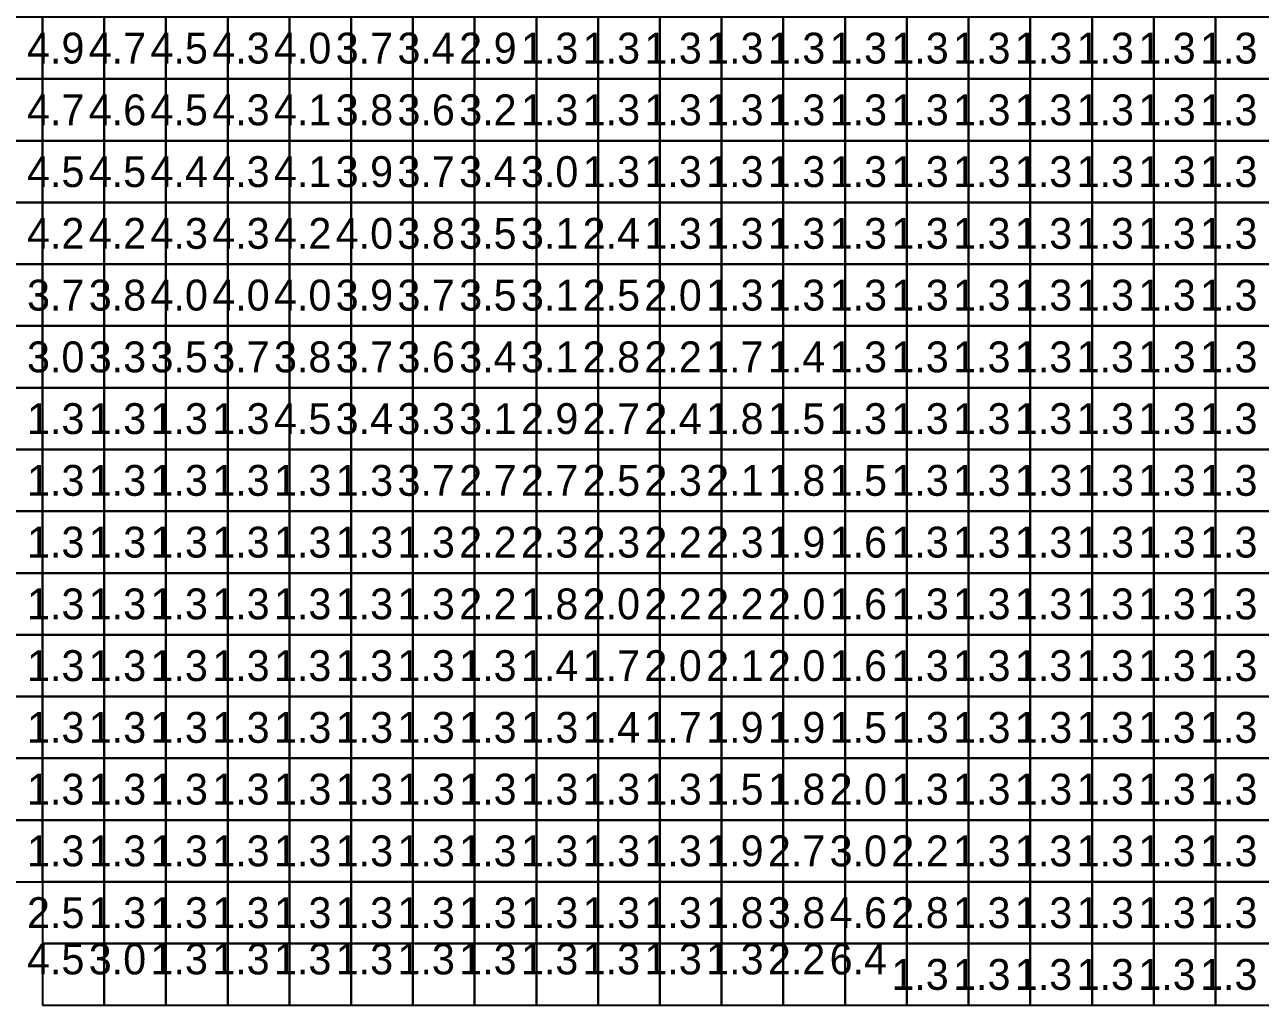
# Model space of a CAD drawing. Header units: metres. Extents: x -0.2 to 36.1, y -0.2 to 14.2.
# Drawn here: x 6.093 to 10.095, y -0.2 to 2.976 of the extents above; entities that cross this region are included whole.
import ezdxf

# ---------------------------------------------------------------- set-up
doc = ezdxf.new("R2010")
doc.units = ezdxf.units.M

msp = doc.modelspace()

# ---------------------------------------------------------------- linework, layer by layer
for points in [[(5.95, 2.8), (6.15, 2.8), (6.15, 3), (5.95, 3)], [(6.15, 2.8), (6.35, 2.8), (6.35, 3), (6.15, 3)], [(6.35, 2.8), (6.55, 2.8), (6.55, 3), (6.35, 3)], [(6.55, 2.8), (6.75, 2.8), (6.75, 3), (6.55, 3)], [(6.75, 2.8), (6.95, 2.8), (6.95, 3), (6.75, 3)], [(6.95, 2.8), (7.15, 2.8), (7.15, 3), (6.95, 3)], [(7.15, 2.8), (7.35, 2.8), (7.35, 3), (7.15, 3)], [(7.35, 2.8), (7.55, 2.8), (7.55, 3), (7.35, 3)], [(7.55, 2.8), (7.75, 2.8), (7.75, 3), (7.55, 3)], [(7.75, 2.8), (7.95, 2.8), (7.95, 3), (7.75, 3)], [(7.95, 2.8), (8.15, 2.8), (8.15, 3), (7.95, 3)], [(8.15, 2.8), (8.35, 2.8), (8.35, 3), (8.15, 3)], [(8.35, 2.8), (8.55, 2.8), (8.55, 3), (8.35, 3)], [(8.55, 2.8), (8.75, 2.8), (8.75, 3), (8.55, 3)], [(8.75, 2.8), (8.95, 2.8), (8.95, 3), (8.75, 3)], [(8.95, 2.8), (9.15, 2.8), (9.15, 3), (8.95, 3)], [(9.15, 2.8), (9.35, 2.8), (9.35, 3), (9.15, 3)], [(9.35, 2.8), (9.55, 2.8), (9.55, 3), (9.35, 3)], [(9.55, 2.8), (9.75, 2.8), (9.75, 3), (9.55, 3)], [(9.75, 2.8), (9.95, 2.8), (9.95, 3), (9.75, 3)], [(9.95, 2.8), (10.15, 2.8), (10.15, 3), (9.95, 3)], [(5.95, 2.6), (6.15, 2.6), (6.15, 2.8), (5.95, 2.8)], [(6.15, 2.6), (6.35, 2.6), (6.35, 2.8), (6.15, 2.8)], [(6.35, 2.6), (6.55, 2.6), (6.55, 2.8), (6.35, 2.8)], [(6.55, 2.6), (6.75, 2.6), (6.75, 2.8), (6.55, 2.8)], [(6.75, 2.6), (6.95, 2.6), (6.95, 2.8), (6.75, 2.8)], [(6.95, 2.6), (7.15, 2.6), (7.15, 2.8), (6.95, 2.8)], [(7.15, 2.6), (7.35, 2.6), (7.35, 2.8), (7.15, 2.8)], [(7.35, 2.6), (7.55, 2.6), (7.55, 2.8), (7.35, 2.8)], [(7.55, 2.6), (7.75, 2.6), (7.75, 2.8), (7.55, 2.8)], [(7.75, 2.6), (7.95, 2.6), (7.95, 2.8), (7.75, 2.8)], [(7.95, 2.6), (8.15, 2.6), (8.15, 2.8), (7.95, 2.8)], [(8.15, 2.6), (8.35, 2.6), (8.35, 2.8), (8.15, 2.8)], [(8.35, 2.6), (8.55, 2.6), (8.55, 2.8), (8.35, 2.8)], [(8.55, 2.6), (8.75, 2.6), (8.75, 2.8), (8.55, 2.8)], [(8.75, 2.6), (8.95, 2.6), (8.95, 2.8), (8.75, 2.8)], [(8.95, 2.6), (9.15, 2.6), (9.15, 2.8), (8.95, 2.8)], [(9.15, 2.6), (9.35, 2.6), (9.35, 2.8), (9.15, 2.8)], [(9.35, 2.6), (9.55, 2.6), (9.55, 2.8), (9.35, 2.8)], [(9.55, 2.6), (9.75, 2.6), (9.75, 2.8), (9.55, 2.8)], [(9.75, 2.6), (9.95, 2.6), (9.95, 2.8), (9.75, 2.8)], [(9.95, 2.6), (10.15, 2.6), (10.15, 2.8), (9.95, 2.8)], [(5.95, 2.4), (6.15, 2.4), (6.15, 2.6), (5.95, 2.6)], [(6.15, 2.4), (6.35, 2.4), (6.35, 2.6), (6.15, 2.6)], [(6.35, 2.4), (6.55, 2.4), (6.55, 2.6), (6.35, 2.6)], [(6.55, 2.4), (6.75, 2.4), (6.75, 2.6), (6.55, 2.6)], [(6.75, 2.4), (6.95, 2.4), (6.95, 2.6), (6.75, 2.6)], [(6.95, 2.4), (7.15, 2.4), (7.15, 2.6), (6.95, 2.6)], [(7.15, 2.4), (7.35, 2.4), (7.35, 2.6), (7.15, 2.6)], [(7.35, 2.4), (7.55, 2.4), (7.55, 2.6), (7.35, 2.6)], [(7.55, 2.4), (7.75, 2.4), (7.75, 2.6), (7.55, 2.6)], [(7.75, 2.4), (7.95, 2.4), (7.95, 2.6), (7.75, 2.6)], [(7.95, 2.4), (8.15, 2.4), (8.15, 2.6), (7.95, 2.6)], [(8.15, 2.4), (8.35, 2.4), (8.35, 2.6), (8.15, 2.6)], [(8.35, 2.4), (8.55, 2.4), (8.55, 2.6), (8.35, 2.6)], [(8.55, 2.4), (8.75, 2.4), (8.75, 2.6), (8.55, 2.6)], [(8.75, 2.4), (8.95, 2.4), (8.95, 2.6), (8.75, 2.6)], [(8.95, 2.4), (9.15, 2.4), (9.15, 2.6), (8.95, 2.6)], [(9.15, 2.4), (9.35, 2.4), (9.35, 2.6), (9.15, 2.6)], [(9.35, 2.4), (9.55, 2.4), (9.55, 2.6), (9.35, 2.6)], [(9.55, 2.4), (9.75, 2.4), (9.75, 2.6), (9.55, 2.6)], [(9.75, 2.4), (9.95, 2.4), (9.95, 2.6), (9.75, 2.6)], [(9.95, 2.4), (10.15, 2.4), (10.15, 2.6), (9.95, 2.6)], [(5.95, 2.2), (6.15, 2.2), (6.15, 2.4), (5.95, 2.4)], [(6.15, 2.2), (6.35, 2.2), (6.35, 2.4), (6.15, 2.4)], [(6.35, 2.2), (6.55, 2.2), (6.55, 2.4), (6.35, 2.4)], [(6.55, 2.2), (6.75, 2.2), (6.75, 2.4), (6.55, 2.4)], [(6.75, 2.2), (6.95, 2.2), (6.95, 2.4), (6.75, 2.4)], [(6.95, 2.2), (7.15, 2.2), (7.15, 2.4), (6.95, 2.4)], [(7.15, 2.2), (7.35, 2.2), (7.35, 2.4), (7.15, 2.4)], [(7.35, 2.2), (7.55, 2.2), (7.55, 2.4), (7.35, 2.4)], [(7.55, 2.2), (7.75, 2.2), (7.75, 2.4), (7.55, 2.4)], [(7.75, 2.2), (7.95, 2.2), (7.95, 2.4), (7.75, 2.4)], [(7.95, 2.2), (8.15, 2.2), (8.15, 2.4), (7.95, 2.4)], [(8.15, 2.2), (8.35, 2.2), (8.35, 2.4), (8.15, 2.4)], [(8.35, 2.2), (8.55, 2.2), (8.55, 2.4), (8.35, 2.4)], [(8.55, 2.2), (8.75, 2.2), (8.75, 2.4), (8.55, 2.4)], [(8.75, 2.2), (8.95, 2.2), (8.95, 2.4), (8.75, 2.4)], [(8.95, 2.2), (9.15, 2.2), (9.15, 2.4), (8.95, 2.4)], [(9.15, 2.2), (9.35, 2.2), (9.35, 2.4), (9.15, 2.4)], [(9.35, 2.2), (9.55, 2.2), (9.55, 2.4), (9.35, 2.4)], [(9.55, 2.2), (9.75, 2.2), (9.75, 2.4), (9.55, 2.4)], [(9.75, 2.2), (9.95, 2.2), (9.95, 2.4), (9.75, 2.4)], [(9.95, 2.2), (10.15, 2.2), (10.15, 2.4), (9.95, 2.4)], [(5.95, 2), (6.15, 2), (6.15, 2.2), (5.95, 2.2)], [(6.15, 2), (6.35, 2), (6.35, 2.2), (6.15, 2.2)], [(6.35, 2), (6.55, 2), (6.55, 2.2), (6.35, 2.2)], [(6.55, 2), (6.75, 2), (6.75, 2.2), (6.55, 2.2)], [(6.75, 2), (6.95, 2), (6.95, 2.2), (6.75, 2.2)], [(6.95, 2), (7.15, 2), (7.15, 2.2), (6.95, 2.2)], [(7.15, 2), (7.35, 2), (7.35, 2.2), (7.15, 2.2)], [(7.35, 2), (7.55, 2), (7.55, 2.2), (7.35, 2.2)], [(7.55, 2), (7.75, 2), (7.75, 2.2), (7.55, 2.2)], [(7.75, 2), (7.95, 2), (7.95, 2.2), (7.75, 2.2)], [(7.95, 2), (8.15, 2), (8.15, 2.2), (7.95, 2.2)], [(8.15, 2), (8.35, 2), (8.35, 2.2), (8.15, 2.2)], [(8.35, 2), (8.55, 2), (8.55, 2.2), (8.35, 2.2)], [(8.55, 2), (8.75, 2), (8.75, 2.2), (8.55, 2.2)], [(8.75, 2), (8.95, 2), (8.95, 2.2), (8.75, 2.2)], [(8.95, 2), (9.15, 2), (9.15, 2.2), (8.95, 2.2)], [(9.15, 2), (9.35, 2), (9.35, 2.2), (9.15, 2.2)], [(9.35, 2), (9.55, 2), (9.55, 2.2), (9.35, 2.2)], [(9.55, 2), (9.75, 2), (9.75, 2.2), (9.55, 2.2)], [(9.75, 2), (9.95, 2), (9.95, 2.2), (9.75, 2.2)], [(9.95, 2), (10.15, 2), (10.15, 2.2), (9.95, 2.2)], [(5.95, 1.8), (6.15, 1.8), (6.15, 2), (5.95, 2)], [(6.15, 1.8), (6.35, 1.8), (6.35, 2), (6.15, 2)], [(6.35, 1.8), (6.55, 1.8), (6.55, 2), (6.35, 2)], [(6.55, 1.8), (6.75, 1.8), (6.75, 2), (6.55, 2)], [(6.75, 1.8), (6.95, 1.8), (6.95, 2), (6.75, 2)], [(6.95, 1.8), (7.15, 1.8), (7.15, 2), (6.95, 2)], [(7.15, 1.8), (7.35, 1.8), (7.35, 2), (7.15, 2)], [(7.35, 1.8), (7.55, 1.8), (7.55, 2), (7.35, 2)], [(7.55, 1.8), (7.75, 1.8), (7.75, 2), (7.55, 2)], [(7.75, 1.8), (7.95, 1.8), (7.95, 2), (7.75, 2)], [(7.95, 1.8), (8.15, 1.8), (8.15, 2), (7.95, 2)], [(8.15, 1.8), (8.35, 1.8), (8.35, 2), (8.15, 2)], [(8.35, 1.8), (8.55, 1.8), (8.55, 2), (8.35, 2)], [(8.55, 1.8), (8.75, 1.8), (8.75, 2), (8.55, 2)], [(8.75, 1.8), (8.95, 1.8), (8.95, 2), (8.75, 2)], [(8.95, 1.8), (9.15, 1.8), (9.15, 2), (8.95, 2)], [(9.15, 1.8), (9.35, 1.8), (9.35, 2), (9.15, 2)], [(9.35, 1.8), (9.55, 1.8), (9.55, 2), (9.35, 2)], [(9.55, 1.8), (9.75, 1.8), (9.75, 2), (9.55, 2)], [(9.75, 1.8), (9.95, 1.8), (9.95, 2), (9.75, 2)], [(9.95, 1.8), (10.15, 1.8), (10.15, 2), (9.95, 2)], [(5.95, 1.6), (6.15, 1.6), (6.15, 1.8), (5.95, 1.8)], [(6.15, 1.6), (6.35, 1.6), (6.35, 1.8), (6.15, 1.8)], [(6.35, 1.6), (6.55, 1.6), (6.55, 1.8), (6.35, 1.8)], [(6.55, 1.6), (6.75, 1.6), (6.75, 1.8), (6.55, 1.8)], [(6.75, 1.6), (6.95, 1.6), (6.95, 1.8), (6.75, 1.8)], [(6.95, 1.6), (7.15, 1.6), (7.15, 1.8), (6.95, 1.8)], [(7.15, 1.6), (7.35, 1.6), (7.35, 1.8), (7.15, 1.8)], [(7.35, 1.6), (7.55, 1.6), (7.55, 1.8), (7.35, 1.8)], [(7.55, 1.6), (7.75, 1.6), (7.75, 1.8), (7.55, 1.8)], [(7.75, 1.6), (7.95, 1.6), (7.95, 1.8), (7.75, 1.8)], [(7.95, 1.6), (8.15, 1.6), (8.15, 1.8), (7.95, 1.8)], [(8.15, 1.6), (8.35, 1.6), (8.35, 1.8), (8.15, 1.8)], [(8.35, 1.6), (8.55, 1.6), (8.55, 1.8), (8.35, 1.8)], [(8.55, 1.6), (8.75, 1.6), (8.75, 1.8), (8.55, 1.8)], [(8.75, 1.6), (8.95, 1.6), (8.95, 1.8), (8.75, 1.8)], [(8.95, 1.6), (9.15, 1.6), (9.15, 1.8), (8.95, 1.8)], [(9.15, 1.6), (9.35, 1.6), (9.35, 1.8), (9.15, 1.8)], [(9.35, 1.6), (9.55, 1.6), (9.55, 1.8), (9.35, 1.8)], [(9.55, 1.6), (9.75, 1.6), (9.75, 1.8), (9.55, 1.8)], [(9.75, 1.6), (9.95, 1.6), (9.95, 1.8), (9.75, 1.8)], [(9.95, 1.6), (10.15, 1.6), (10.15, 1.8), (9.95, 1.8)], [(5.95, 1.4), (6.15, 1.4), (6.15, 1.6), (5.95, 1.6)], [(6.15, 1.4), (6.35, 1.4), (6.35, 1.6), (6.15, 1.6)], [(6.35, 1.4), (6.55, 1.4), (6.55, 1.6), (6.35, 1.6)], [(6.55, 1.4), (6.75, 1.4), (6.75, 1.6), (6.55, 1.6)], [(6.75, 1.4), (6.95, 1.4), (6.95, 1.6), (6.75, 1.6)], [(6.95, 1.4), (7.15, 1.4), (7.15, 1.6), (6.95, 1.6)], [(7.15, 1.4), (7.35, 1.4), (7.35, 1.6), (7.15, 1.6)], [(7.35, 1.4), (7.55, 1.4), (7.55, 1.6), (7.35, 1.6)], [(7.55, 1.4), (7.75, 1.4), (7.75, 1.6), (7.55, 1.6)], [(7.75, 1.4), (7.95, 1.4), (7.95, 1.6), (7.75, 1.6)], [(7.95, 1.4), (8.15, 1.4), (8.15, 1.6), (7.95, 1.6)], [(8.15, 1.4), (8.35, 1.4), (8.35, 1.6), (8.15, 1.6)], [(8.35, 1.4), (8.55, 1.4), (8.55, 1.6), (8.35, 1.6)], [(8.55, 1.4), (8.75, 1.4), (8.75, 1.6), (8.55, 1.6)], [(8.75, 1.4), (8.95, 1.4), (8.95, 1.6), (8.75, 1.6)], [(8.95, 1.4), (9.15, 1.4), (9.15, 1.6), (8.95, 1.6)], [(9.15, 1.4), (9.35, 1.4), (9.35, 1.6), (9.15, 1.6)], [(9.35, 1.4), (9.55, 1.4), (9.55, 1.6), (9.35, 1.6)], [(9.55, 1.4), (9.75, 1.4), (9.75, 1.6), (9.55, 1.6)], [(9.75, 1.4), (9.95, 1.4), (9.95, 1.6), (9.75, 1.6)], [(9.95, 1.4), (10.15, 1.4), (10.15, 1.6), (9.95, 1.6)], [(5.95, 1.2), (6.15, 1.2), (6.15, 1.4), (5.95, 1.4)], [(6.15, 1.2), (6.35, 1.2), (6.35, 1.4), (6.15, 1.4)], [(6.35, 1.2), (6.55, 1.2), (6.55, 1.4), (6.35, 1.4)], [(6.55, 1.2), (6.75, 1.2), (6.75, 1.4), (6.55, 1.4)], [(6.75, 1.2), (6.95, 1.2), (6.95, 1.4), (6.75, 1.4)], [(6.95, 1.2), (7.15, 1.2), (7.15, 1.4), (6.95, 1.4)], [(7.15, 1.2), (7.35, 1.2), (7.35, 1.4), (7.15, 1.4)], [(7.35, 1.2), (7.55, 1.2), (7.55, 1.4), (7.35, 1.4)], [(7.55, 1.2), (7.75, 1.2), (7.75, 1.4), (7.55, 1.4)], [(7.75, 1.2), (7.95, 1.2), (7.95, 1.4), (7.75, 1.4)], [(7.95, 1.2), (8.15, 1.2), (8.15, 1.4), (7.95, 1.4)], [(8.15, 1.2), (8.35, 1.2), (8.35, 1.4), (8.15, 1.4)], [(8.35, 1.2), (8.55, 1.2), (8.55, 1.4), (8.35, 1.4)], [(8.55, 1.2), (8.75, 1.2), (8.75, 1.4), (8.55, 1.4)], [(8.75, 1.2), (8.95, 1.2), (8.95, 1.4), (8.75, 1.4)], [(8.95, 1.2), (9.15, 1.2), (9.15, 1.4), (8.95, 1.4)], [(9.15, 1.2), (9.35, 1.2), (9.35, 1.4), (9.15, 1.4)], [(9.35, 1.2), (9.55, 1.2), (9.55, 1.4), (9.35, 1.4)], [(9.55, 1.2), (9.75, 1.2), (9.75, 1.4), (9.55, 1.4)], [(9.75, 1.2), (9.95, 1.2), (9.95, 1.4), (9.75, 1.4)], [(9.95, 1.2), (10.15, 1.2), (10.15, 1.4), (9.95, 1.4)], [(5.95, 1), (6.15, 1), (6.15, 1.2), (5.95, 1.2)], [(6.15, 1), (6.35, 1), (6.35, 1.2), (6.15, 1.2)], [(6.35, 1), (6.55, 1), (6.55, 1.2), (6.35, 1.2)], [(6.55, 1), (6.75, 1), (6.75, 1.2), (6.55, 1.2)], [(6.75, 1), (6.95, 1), (6.95, 1.2), (6.75, 1.2)], [(6.95, 1), (7.15, 1), (7.15, 1.2), (6.95, 1.2)], [(7.15, 1), (7.35, 1), (7.35, 1.2), (7.15, 1.2)], [(7.35, 1), (7.55, 1), (7.55, 1.2), (7.35, 1.2)], [(7.55, 1), (7.75, 1), (7.75, 1.2), (7.55, 1.2)], [(7.75, 1), (7.95, 1), (7.95, 1.2), (7.75, 1.2)], [(7.95, 1), (8.15, 1), (8.15, 1.2), (7.95, 1.2)], [(8.15, 1), (8.35, 1), (8.35, 1.2), (8.15, 1.2)], [(8.35, 1), (8.55, 1), (8.55, 1.2), (8.35, 1.2)], [(8.55, 1), (8.75, 1), (8.75, 1.2), (8.55, 1.2)], [(8.75, 1), (8.95, 1), (8.95, 1.2), (8.75, 1.2)], [(8.95, 1), (9.15, 1), (9.15, 1.2), (8.95, 1.2)], [(9.15, 1), (9.35, 1), (9.35, 1.2), (9.15, 1.2)], [(9.35, 1), (9.55, 1), (9.55, 1.2), (9.35, 1.2)], [(9.55, 1), (9.75, 1), (9.75, 1.2), (9.55, 1.2)], [(9.75, 1), (9.95, 1), (9.95, 1.2), (9.75, 1.2)], [(9.95, 1), (10.15, 1), (10.15, 1.2), (9.95, 1.2)], [(5.95, 0.8), (6.15, 0.8), (6.15, 1), (5.95, 1)], [(6.15, 0.8), (6.35, 0.8), (6.35, 1), (6.15, 1)], [(6.35, 0.8), (6.55, 0.8), (6.55, 1), (6.35, 1)], [(6.55, 0.8), (6.75, 0.8), (6.75, 1), (6.55, 1)], [(6.75, 0.8), (6.95, 0.8), (6.95, 1), (6.75, 1)], [(6.95, 0.8), (7.15, 0.8), (7.15, 1), (6.95, 1)], [(7.15, 0.8), (7.35, 0.8), (7.35, 1), (7.15, 1)], [(7.35, 0.8), (7.55, 0.8), (7.55, 1), (7.35, 1)], [(7.55, 0.8), (7.75, 0.8), (7.75, 1), (7.55, 1)], [(7.75, 0.8), (7.95, 0.8), (7.95, 1), (7.75, 1)], [(7.95, 0.8), (8.15, 0.8), (8.15, 1), (7.95, 1)], [(8.15, 0.8), (8.35, 0.8), (8.35, 1), (8.15, 1)], [(8.35, 0.8), (8.55, 0.8), (8.55, 1), (8.35, 1)], [(8.55, 0.8), (8.75, 0.8), (8.75, 1), (8.55, 1)], [(8.75, 0.8), (8.95, 0.8), (8.95, 1), (8.75, 1)], [(8.95, 0.8), (9.15, 0.8), (9.15, 1), (8.95, 1)], [(9.15, 0.8), (9.35, 0.8), (9.35, 1), (9.15, 1)], [(9.35, 0.8), (9.55, 0.8), (9.55, 1), (9.35, 1)], [(9.55, 0.8), (9.75, 0.8), (9.75, 1), (9.55, 1)], [(9.75, 0.8), (9.95, 0.8), (9.95, 1), (9.75, 1)], [(9.95, 0.8), (10.15, 0.8), (10.15, 1), (9.95, 1)], [(5.95, 0.6), (6.15, 0.6), (6.15, 0.8), (5.95, 0.8)], [(6.15, 0.6), (6.35, 0.6), (6.35, 0.8), (6.15, 0.8)], [(6.35, 0.6), (6.55, 0.6), (6.55, 0.8), (6.35, 0.8)], [(6.55, 0.6), (6.75, 0.6), (6.75, 0.8), (6.55, 0.8)], [(6.75, 0.6), (6.95, 0.6), (6.95, 0.8), (6.75, 0.8)], [(6.95, 0.6), (7.15, 0.6), (7.15, 0.8), (6.95, 0.8)], [(7.15, 0.6), (7.35, 0.6), (7.35, 0.8), (7.15, 0.8)], [(7.35, 0.6), (7.55, 0.6), (7.55, 0.8), (7.35, 0.8)], [(7.55, 0.6), (7.75, 0.6), (7.75, 0.8), (7.55, 0.8)], [(7.75, 0.6), (7.95, 0.6), (7.95, 0.8), (7.75, 0.8)], [(7.95, 0.6), (8.15, 0.6), (8.15, 0.8), (7.95, 0.8)], [(8.15, 0.6), (8.35, 0.6), (8.35, 0.8), (8.15, 0.8)], [(8.35, 0.6), (8.55, 0.6), (8.55, 0.8), (8.35, 0.8)], [(8.55, 0.6), (8.75, 0.6), (8.75, 0.8), (8.55, 0.8)], [(8.75, 0.6), (8.95, 0.6), (8.95, 0.8), (8.75, 0.8)], [(8.95, 0.6), (9.15, 0.6), (9.15, 0.8), (8.95, 0.8)], [(9.15, 0.6), (9.35, 0.6), (9.35, 0.8), (9.15, 0.8)], [(9.35, 0.6), (9.55, 0.6), (9.55, 0.8), (9.35, 0.8)], [(9.55, 0.6), (9.75, 0.6), (9.75, 0.8), (9.55, 0.8)], [(9.75, 0.6), (9.95, 0.6), (9.95, 0.8), (9.75, 0.8)], [(9.95, 0.6), (10.15, 0.6), (10.15, 0.8), (9.95, 0.8)], [(5.95, 0.4), (6.15, 0.4), (6.15, 0.6), (5.95, 0.6)], [(6.15, 0.4), (6.35, 0.4), (6.35, 0.6), (6.15, 0.6)], [(6.35, 0.4), (6.55, 0.4), (6.55, 0.6), (6.35, 0.6)], [(6.55, 0.4), (6.75, 0.4), (6.75, 0.6), (6.55, 0.6)], [(6.75, 0.4), (6.95, 0.4), (6.95, 0.6), (6.75, 0.6)], [(6.95, 0.4), (7.15, 0.4), (7.15, 0.6), (6.95, 0.6)], [(7.15, 0.4), (7.35, 0.4), (7.35, 0.6), (7.15, 0.6)], [(7.35, 0.4), (7.55, 0.4), (7.55, 0.6), (7.35, 0.6)], [(7.55, 0.4), (7.75, 0.4), (7.75, 0.6), (7.55, 0.6)], [(7.75, 0.4), (7.95, 0.4), (7.95, 0.6), (7.75, 0.6)], [(7.95, 0.4), (8.15, 0.4), (8.15, 0.6), (7.95, 0.6)], [(8.15, 0.4), (8.35, 0.4), (8.35, 0.6), (8.15, 0.6)], [(8.35, 0.4), (8.55, 0.4), (8.55, 0.6), (8.35, 0.6)], [(8.55, 0.4), (8.75, 0.4), (8.75, 0.6), (8.55, 0.6)], [(8.75, 0.4), (8.95, 0.4), (8.95, 0.6), (8.75, 0.6)], [(8.95, 0.4), (9.15, 0.4), (9.15, 0.6), (8.95, 0.6)], [(9.15, 0.4), (9.35, 0.4), (9.35, 0.6), (9.15, 0.6)], [(9.35, 0.4), (9.55, 0.4), (9.55, 0.6), (9.35, 0.6)], [(9.55, 0.4), (9.75, 0.4), (9.75, 0.6), (9.55, 0.6)], [(9.75, 0.4), (9.95, 0.4), (9.95, 0.6), (9.75, 0.6)], [(9.95, 0.4), (10.15, 0.4), (10.15, 0.6), (9.95, 0.6)], [(5.95, 0.2), (6.15, 0.2), (6.15, 0.4), (5.95, 0.4)], [(6.15, 0.2), (6.35, 0.2), (6.35, 0.4), (6.15, 0.4)], [(6.35, 0.2), (6.55, 0.2), (6.55, 0.4), (6.35, 0.4)], [(6.55, 0.2), (6.75, 0.2), (6.75, 0.4), (6.55, 0.4)], [(6.75, 0.2), (6.95, 0.2), (6.95, 0.4), (6.75, 0.4)], [(6.95, 0.2), (7.15, 0.2), (7.15, 0.4), (6.95, 0.4)], [(7.15, 0.2), (7.35, 0.2), (7.35, 0.4), (7.15, 0.4)], [(7.35, 0.2), (7.55, 0.2), (7.55, 0.4), (7.35, 0.4)], [(7.55, 0.2), (7.75, 0.2), (7.75, 0.4), (7.55, 0.4)], [(7.75, 0.2), (7.95, 0.2), (7.95, 0.4), (7.75, 0.4)], [(7.95, 0.2), (8.15, 0.2), (8.15, 0.4), (7.95, 0.4)], [(8.15, 0.2), (8.35, 0.2), (8.35, 0.4), (8.15, 0.4)], [(8.35, 0.2), (8.55, 0.2), (8.55, 0.4), (8.35, 0.4)], [(8.55, 0.2), (8.75, 0.2), (8.75, 0.4), (8.55, 0.4)], [(8.75, 0.2), (8.95, 0.2), (8.95, 0.4), (8.75, 0.4)], [(8.95, 0.2), (9.15, 0.2), (9.15, 0.4), (8.95, 0.4)], [(9.15, 0.2), (9.35, 0.2), (9.35, 0.4), (9.15, 0.4)], [(9.35, 0.2), (9.55, 0.2), (9.55, 0.4), (9.35, 0.4)], [(9.55, 0.2), (9.75, 0.2), (9.75, 0.4), (9.55, 0.4)], [(9.75, 0.2), (9.95, 0.2), (9.95, 0.4), (9.75, 0.4)], [(9.95, 0.2), (10.15, 0.2), (10.15, 0.4), (9.95, 0.4)], [(6.15, 0), (6.35, 0), (6.35, 0.2), (6.15, 0.2)], [(6.35, 0), (6.55, 0), (6.55, 0.2), (6.35, 0.2)], [(6.55, 0), (6.75, 0), (6.75, 0.2), (6.55, 0.2)], [(6.75, 0), (6.95, 0), (6.95, 0.2), (6.75, 0.2)], [(6.95, 0), (7.15, 0), (7.15, 0.2), (6.95, 0.2)], [(7.15, 0), (7.35, 0), (7.35, 0.2), (7.15, 0.2)], [(7.35, 0), (7.55, 0), (7.55, 0.2), (7.35, 0.2)], [(7.55, 0), (7.75, 0), (7.75, 0.2), (7.55, 0.2)], [(7.75, 0), (7.95, 0), (7.95, 0.2), (7.75, 0.2)], [(7.95, 0), (8.15, 0), (8.15, 0.2), (7.95, 0.2)], [(8.15, 0), (8.35, 0), (8.35, 0.2), (8.15, 0.2)], [(8.35, 0), (8.55, 0), (8.55, 0.2), (8.35, 0.2)], [(8.55, 0), (8.75, 0), (8.75, 0.2), (8.55, 0.2)], [(8.75, 0), (8.95, 0), (8.95, 0.2), (8.75, 0.2)], [(8.95, 0), (9.15, 0), (9.15, 0.2), (8.95, 0.2)], [(9.15, 0), (9.35, 0), (9.35, 0.2), (9.15, 0.2)], [(9.35, 0), (9.55, 0), (9.55, 0.2), (9.35, 0.2)], [(9.55, 0), (9.75, 0), (9.75, 0.2), (9.55, 0.2)], [(9.75, 0), (9.95, 0), (9.95, 0.2), (9.75, 0.2)], [(9.95, 0), (10.15, 0), (10.15, 0.2), (9.95, 0.2)], [(6.15, -0.2), (6.35, -0.2), (6.35, 0), (6.15, 0)], [(6.35, -0.2), (6.55, -0.2), (6.55, 0), (6.35, 0)], [(6.55, -0.2), (6.75, -0.2), (6.75, 0), (6.55, 0)], [(6.75, -0.2), (6.95, -0.2), (6.95, 0), (6.75, 0)], [(6.95, -0.2), (7.15, -0.2), (7.15, 0), (6.95, 0)], [(7.15, -0.2), (7.35, -0.2), (7.35, 0), (7.15, 0)], [(7.35, -0.2), (7.55, -0.2), (7.55, 0), (7.35, 0)], [(7.55, -0.2), (7.75, -0.2), (7.75, 0), (7.55, 0)], [(7.75, -0.2), (7.95, -0.2), (7.95, 0), (7.75, 0)], [(7.95, -0.2), (8.15, -0.2), (8.15, 0), (7.95, 0)], [(8.15, -0.2), (8.35, -0.2), (8.35, 0), (8.15, 0)], [(8.35, -0.2), (8.55, -0.2), (8.55, 0), (8.35, 0)], [(8.55, -0.2), (8.75, -0.2), (8.75, 0), (8.55, 0)], [(8.75, -0.2), (8.95, -0.2), (8.95, 0), (8.75, 0)], [(8.95, -0.2), (9.15, -0.2), (9.15, 0), (8.95, 0)], [(9.15, -0.2), (9.35, -0.2), (9.35, 0), (9.15, 0)], [(9.35, -0.2), (9.55, -0.2), (9.55, 0), (9.35, 0)], [(9.55, -0.2), (9.75, -0.2), (9.75, 0), (9.55, 0)], [(9.75, -0.2), (9.95, -0.2), (9.95, 0), (9.75, 0)], [(9.95, -0.2), (10.15, -0.2), (10.15, 0), (9.95, 0)]]:
    msp.add_3dface(points)

# ---------------------------------------------------------------- texts
at = {"layer": 'TEXT_LAYER'}
for s, p in [('4.9', (6.1, 2.85)), ('4.7', (6.3, 2.85)), ('4.5', (6.5, 2.85)), ('4.3', (6.7, 2.85)), ('4.0', (6.9, 2.85)), ('3.7', (7.1, 2.85)), ('3.4', (7.3, 2.85)), ('2.9', (7.5, 2.85)), ('1.3', (7.7, 2.85)), ('1.3', (7.9, 2.85)), ('1.3', (8.1, 2.85)), ('1.3', (8.3, 2.85)), ('1.3', (8.5, 2.85)), ('1.3', (8.7, 2.85)), ('1.3', (8.9, 2.85)), ('1.3', (9.1, 2.85)), ('1.3', (9.3, 2.85)), ('1.3', (9.5, 2.85)), ('1.3', (9.7, 2.85)), ('1.3', (9.9, 2.85)), ('4.7', (6.1, 2.65)), ('4.6', (6.3, 2.65)), ('4.5', (6.5, 2.65)), ('4.3', (6.7, 2.65)), ('4.1', (6.9, 2.65)), ('3.8', (7.1, 2.65)), ('3.6', (7.3, 2.65)), ('3.2', (7.5, 2.65)), ('1.3', (7.7, 2.65)), ('1.3', (7.9, 2.65)), ('1.3', (8.1, 2.65)), ('1.3', (8.3, 2.65)), ('1.3', (8.5, 2.65)), ('1.3', (8.7, 2.65)), ('1.3', (8.9, 2.65)), ('1.3', (9.1, 2.65)), ('1.3', (9.3, 2.65)), ('1.3', (9.5, 2.65)), ('1.3', (9.7, 2.65)), ('1.3', (9.9, 2.65)), ('4.5', (6.1, 2.45)), ('4.5', (6.3, 2.45)), ('4.4', (6.5, 2.45)), ('4.3', (6.7, 2.45)), ('4.1', (6.9, 2.45)), ('3.9', (7.1, 2.45)), ('3.7', (7.3, 2.45)), ('3.4', (7.5, 2.45)), ('3.0', (7.7, 2.45)), ('1.3', (7.9, 2.45)), ('1.3', (8.1, 2.45)), ('1.3', (8.3, 2.45)), ('1.3', (8.5, 2.45)), ('1.3', (8.7, 2.45)), ('1.3', (8.9, 2.45)), ('1.3', (9.1, 2.45)), ('1.3', (9.3, 2.45)), ('1.3', (9.5, 2.45)), ('1.3', (9.7, 2.45)), ('1.3', (9.9, 2.45)), ('4.2', (6.1, 2.25)), ('4.2', (6.3, 2.25)), ('4.3', (6.5, 2.25)), ('4.3', (6.7, 2.25)), ('4.2', (6.9, 2.25)), ('4.0', (7.1, 2.25)), ('3.8', (7.3, 2.25)), ('3.5', (7.5, 2.25)), ('3.1', (7.7, 2.25)), ('2.4', (7.9, 2.25)), ('1.3', (8.1, 2.25)), ('1.3', (8.3, 2.25)), ('1.3', (8.5, 2.25)), ('1.3', (8.7, 2.25)), ('1.3', (8.9, 2.25)), ('1.3', (9.1, 2.25)), ('1.3', (9.3, 2.25)), ('1.3', (9.5, 2.25)), ('1.3', (9.7, 2.25)), ('1.3', (9.9, 2.25)), ('3.7', (6.1, 2.05)), ('3.8', (6.3, 2.05)), ('4.0', (6.5, 2.05)), ('4.0', (6.7, 2.05)), ('4.0', (6.9, 2.05)), ('3.9', (7.1, 2.05)), ('3.7', (7.3, 2.05)), ('3.5', (7.5, 2.05)), ('3.1', (7.7, 2.05)), ('2.5', (7.9, 2.05)), ('2.0', (8.1, 2.05)), ('1.3', (8.3, 2.05)), ('1.3', (8.5, 2.05)), ('1.3', (8.7, 2.05)), ('1.3', (8.9, 2.05)), ('1.3', (9.1, 2.05)), ('1.3', (9.3, 2.05)), ('1.3', (9.5, 2.05)), ('1.3', (9.7, 2.05)), ('1.3', (9.9, 2.05)), ('3.0', (6.1, 1.85)), ('3.3', (6.3, 1.85)), ('3.5', (6.5, 1.85)), ('3.7', (6.7, 1.85)), ('3.8', (6.9, 1.85)), ('3.7', (7.1, 1.85)), ('3.6', (7.3, 1.85)), ('3.4', (7.5, 1.85)), ('3.1', (7.7, 1.85)), ('2.8', (7.9, 1.85)), ('2.2', (8.1, 1.85)), ('1.7', (8.3, 1.85)), ('1.4', (8.5, 1.85)), ('1.3', (8.7, 1.85)), ('1.3', (8.9, 1.85)), ('1.3', (9.1, 1.85)), ('1.3', (9.3, 1.85)), ('1.3', (9.5, 1.85)), ('1.3', (9.7, 1.85)), ('1.3', (9.9, 1.85)), ('1.3', (6.1, 1.65)), ('1.3', (6.3, 1.65)), ('1.3', (6.5, 1.65)), ('1.3', (6.7, 1.65)), ('4.5', (6.9, 1.65)), ('3.4', (7.1, 1.65)), ('3.3', (7.3, 1.65)), ('3.1', (7.5, 1.65)), ('2.9', (7.7, 1.65)), ('2.7', (7.9, 1.65)), ('2.4', (8.1, 1.65)), ('1.8', (8.3, 1.65)), ('1.5', (8.5, 1.65)), ('1.3', (8.7, 1.65)), ('1.3', (8.9, 1.65)), ('1.3', (9.1, 1.65)), ('1.3', (9.3, 1.65)), ('1.3', (9.5, 1.65)), ('1.3', (9.7, 1.65)), ('1.3', (9.9, 1.65)), ('1.3', (6.1, 1.45)), ('1.3', (6.3, 1.45)), ('1.3', (6.5, 1.45)), ('1.3', (6.7, 1.45)), ('1.3', (6.9, 1.45)), ('1.3', (7.1, 1.45)), ('3.7', (7.3, 1.45)), ('2.7', (7.5, 1.45)), ('2.7', (7.7, 1.45)), ('2.5', (7.9, 1.45)), ('2.3', (8.1, 1.45)), ('2.1', (8.3, 1.45)), ('1.8', (8.5, 1.45)), ('1.5', (8.7, 1.45)), ('1.3', (8.9, 1.45)), ('1.3', (9.1, 1.45)), ('1.3', (9.3, 1.45)), ('1.3', (9.5, 1.45)), ('1.3', (9.7, 1.45)), ('1.3', (9.9, 1.45)), ('1.3', (6.1, 1.25)), ('1.3', (6.3, 1.25)), ('1.3', (6.5, 1.25)), ('1.3', (6.7, 1.25)), ('1.3', (6.9, 1.25)), ('1.3', (7.1, 1.25)), ('1.3', (7.3, 1.25)), ('2.2', (7.5, 1.25)), ('2.3', (7.7, 1.25)), ('2.3', (7.9, 1.25)), ('2.2', (8.1, 1.25)), ('2.3', (8.3, 1.25)), ('1.9', (8.5, 1.25)), ('1.6', (8.7, 1.25)), ('1.3', (8.9, 1.25)), ('1.3', (9.1, 1.25)), ('1.3', (9.3, 1.25)), ('1.3', (9.5, 1.25)), ('1.3', (9.7, 1.25)), ('1.3', (9.9, 1.25)), ('1.3', (6.1, 1.05)), ('1.3', (6.3, 1.05)), ('1.3', (6.5, 1.05)), ('1.3', (6.7, 1.05)), ('1.3', (6.9, 1.05)), ('1.3', (7.1, 1.05)), ('1.3', (7.3, 1.05)), ('2.2', (7.5, 1.05)), ('1.8', (7.7, 1.05)), ('2.0', (7.9, 1.05)), ('2.2', (8.1, 1.05)), ('2.2', (8.3, 1.05)), ('2.0', (8.5, 1.05)), ('1.6', (8.7, 1.05)), ('1.3', (8.9, 1.05)), ('1.3', (9.1, 1.05)), ('1.3', (9.3, 1.05)), ('1.3', (9.5, 1.05)), ('1.3', (9.7, 1.05)), ('1.3', (9.9, 1.05)), ('1.3', (6.1, 0.85)), ('1.3', (6.3, 0.85)), ('1.3', (6.5, 0.85)), ('1.3', (6.7, 0.85)), ('1.3', (6.9, 0.85)), ('1.3', (7.1, 0.85)), ('1.3', (7.3, 0.85)), ('1.3', (7.5, 0.85)), ('1.4', (7.7, 0.85)), ('1.7', (7.9, 0.85)), ('2.0', (8.1, 0.85)), ('2.1', (8.3, 0.85)), ('2.0', (8.5, 0.85)), ('1.6', (8.7, 0.85)), ('1.3', (8.9, 0.85)), ('1.3', (9.1, 0.85)), ('1.3', (9.3, 0.85)), ('1.3', (9.5, 0.85)), ('1.3', (9.7, 0.85)), ('1.3', (9.9, 0.85)), ('1.3', (6.1, 0.65)), ('1.3', (6.3, 0.65)), ('1.3', (6.5, 0.65)), ('1.3', (6.7, 0.65)), ('1.3', (6.9, 0.65)), ('1.3', (7.1, 0.65)), ('1.3', (7.3, 0.65)), ('1.3', (7.5, 0.65)), ('1.3', (7.7, 0.65)), ('1.4', (7.9, 0.65)), ('1.7', (8.1, 0.65)), ('1.9', (8.3, 0.65)), ('1.9', (8.5, 0.65)), ('1.5', (8.7, 0.65)), ('1.3', (8.9, 0.65)), ('1.3', (9.1, 0.65)), ('1.3', (9.3, 0.65)), ('1.3', (9.5, 0.65)), ('1.3', (9.7, 0.65)), ('1.3', (9.9, 0.65)), ('1.3', (6.1, 0.45)), ('1.3', (6.3, 0.45)), ('1.3', (6.5, 0.45)), ('1.3', (6.7, 0.45)), ('1.3', (6.9, 0.45)), ('1.3', (7.1, 0.45)), ('1.3', (7.3, 0.45)), ('1.3', (7.5, 0.45)), ('1.3', (7.7, 0.45)), ('1.3', (7.9, 0.45)), ('1.3', (8.1, 0.45)), ('1.5', (8.3, 0.45)), ('1.8', (8.5, 0.45)), ('2.0', (8.7, 0.45)), ('1.3', (8.9, 0.45)), ('1.3', (9.1, 0.45)), ('1.3', (9.3, 0.45)), ('1.3', (9.5, 0.45)), ('1.3', (9.7, 0.45)), ('1.3', (9.9, 0.45)), ('1.3', (6.1, 0.25)), ('1.3', (6.3, 0.25)), ('1.3', (6.5, 0.25)), ('1.3', (6.7, 0.25)), ('1.3', (6.9, 0.25)), ('1.3', (7.1, 0.25)), ('1.3', (7.3, 0.25)), ('1.3', (7.5, 0.25)), ('1.3', (7.7, 0.25)), ('1.3', (7.9, 0.25)), ('1.3', (8.1, 0.25)), ('1.9', (8.3, 0.25)), ('2.7', (8.5, 0.25)), ('3.0', (8.7, 0.25)), ('2.2', (8.9, 0.25)), ('1.3', (9.1, 0.25)), ('1.3', (9.3, 0.25)), ('1.3', (9.5, 0.25)), ('1.3', (9.7, 0.25)), ('1.3', (9.9, 0.25)), ('2.5', (6.1, 0.05)), ('1.3', (6.3, 0.05)), ('1.3', (6.5, 0.05)), ('1.3', (6.7, 0.05)), ('1.3', (6.9, 0.05)), ('1.3', (7.1, 0.05)), ('1.3', (7.3, 0.05)), ('1.3', (7.5, 0.05)), ('1.3', (7.7, 0.05)), ('1.3', (7.9, 0.05)), ('1.3', (8.1, 0.05)), ('1.8', (8.3, 0.05)), ('3.8', (8.5, 0.05)), ('4.6', (8.7, 0.05)), ('2.8', (8.9, 0.05)), ('1.3', (9.1, 0.05)), ('1.3', (9.3, 0.05)), ('1.3', (9.5, 0.05)), ('1.3', (9.7, 0.05)), ('1.3', (9.9, 0.05)), ('4.5', (6.1, -0.1)), ('3.0', (6.3, -0.1)), ('1.3', (6.5, -0.1)), ('1.3', (6.7, -0.1)), ('1.3', (6.9, -0.1)), ('1.3', (7.1, -0.1)), ('1.3', (7.3, -0.1)), ('1.3', (7.5, -0.1)), ('1.3', (7.7, -0.1)), ('1.3', (7.9, -0.1)), ('1.3', (8.1, -0.1)), ('1.3', (8.3, -0.1)), ('2.2', (8.5, -0.1)), ('6.4', (8.7, -0.1)), ('1.3', (8.9, -0.15)), ('1.3', (9.1, -0.15)), ('1.3', (9.3, -0.15)), ('1.3', (9.5, -0.15)), ('1.3', (9.7, -0.15)), ('1.3', (9.9, -0.15))]:
    msp.add_text(s, height=0.1, dxfattribs=at).set_placement(p)

doc.saveas('drawing.dxf')
